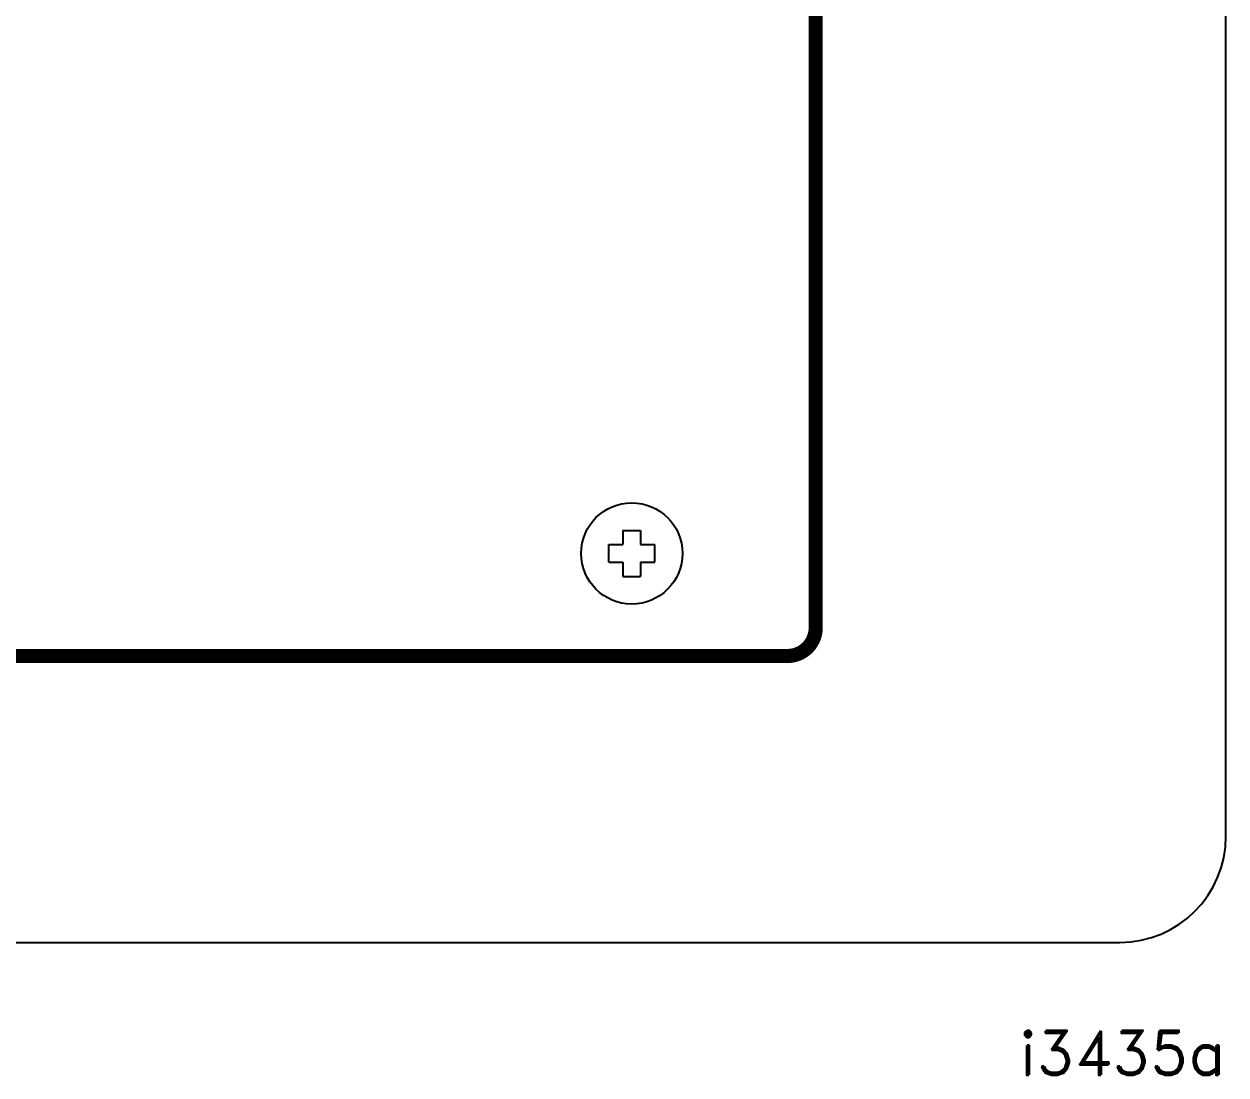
# Model space of a CAD drawing. Extents: x 1.8 to 21.7, y 5 to 12.1.
# Drawn here: x 18.251 to 21.65, y 5.05 to 8.022 of the extents above; entities that cross this region are included whole.
import ezdxf
from ezdxf.enums import TextEntityAlignment as Align

# ---------------------------------------------------------------- set-up
doc = ezdxf.new("R2010")
doc.units = 0
doc.header["$MEASUREMENT"] = 0
doc.layers.get('0').update_dxf_attribs({"linetype": 'CONTINUOUS'})
doc.layers.add('DWG', color=7, linetype='CONTINUOUS')
doc.styles.add('ROMAND', font='ROMAND', dxfattribs={"width": 0.875})

msp = doc.modelspace()

# ---------------------------------------------------------------- linework, layer by layer
for p, q in [((21.65, 5.725), (21.65, 11.775)), ((2.15, 5.425), (21.35, 5.425))]:
    msp.add_line(p, q)
at = {"linetype": 'CONTINUOUS'}
for p, q in [((19.945, 6.5901), (19.945, 6.55)), ((19.945, 6.5901), (19.995, 6.5901)), ((19.995, 6.5901), (19.995, 6.55)), ((19.9049, 6.5), (19.9049, 6.55)), ((19.9049, 6.55), (19.945, 6.55)), ((19.995, 6.55), (20.0351, 6.55)), ((20.0351, 6.5), (20.0351, 6.55)), ((19.9049, 6.5), (19.945, 6.5)), ((19.945, 6.5), (19.945, 6.4599)), ((19.995, 6.5), (19.995, 6.4599)), ((19.995, 6.5), (20.0351, 6.5)), ((19.945, 6.4599), (19.995, 6.4599))]:
    msp.add_line(p, q, dxfattribs=at)
at = {"linetype": 'CONTINUOUS', "const_width": 0.04}
msp.add_lwpolyline([(20.49, 6.315), (20.49, 11.185, 0.414214), (20.41, 11.265), (3.09, 11.265, 0.414214), (3.01, 11.185), (3.01, 6.315, 0.414214), (3.09, 6.235), (20.41, 6.235, 0.414214)], format="xyb", close=True, dxfattribs=at)
msp.add_circle((19.97, 6.525), 0.1432)
msp.add_arc((21.35, 5.725), 0.3, 270, 0)

# ---------------------------------------------------------------- texts
at = {"layer": 'DWG', "style": 'ROMAND'}
msp.add_text('i3435a', height=0.125, dxfattribs=at).set_placement((21.65, 5.05), align=Align.RIGHT)

doc.saveas('drawing.dxf')
